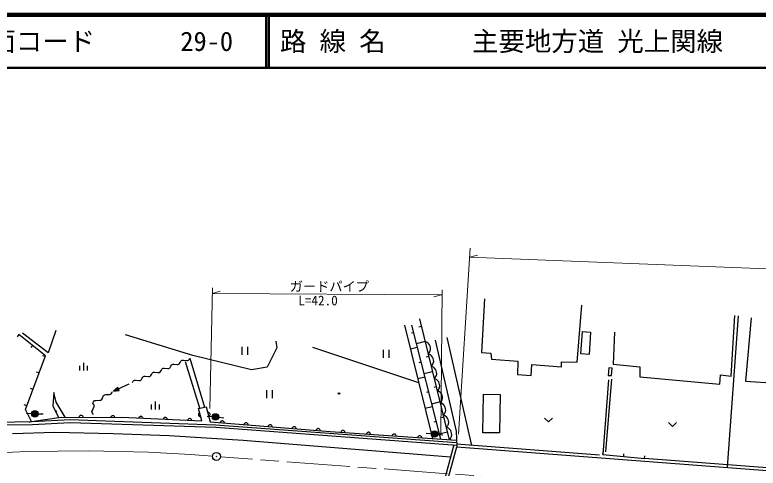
# Model space of a CAD drawing. Units: millimetres, scale not verified. Extents: x 40000 to 680000, y 20000 to 380000.
# Drawn here: x 130204 to 270872, y 294224 to 380000 of the extents above; entities that cross this region are included whole.
import ezdxf
from ezdxf.enums import TextEntityAlignment as Align

# ---------------------------------------------------------------- set-up
doc = ezdxf.new("R2010")
doc.units = ezdxf.units.MM
doc.header["$LTSCALE"] = 1000
doc.linetypes.add('CHAIN', pattern=[18.5, 12, -1.5, 3.5, -1.5])
for name, color, linetype, lineweight in [('M-BGD', 7, 'Continuous', 25), ('M-BMK', 2, 'CHAIN', 13), ('M-BMK-SRVR', 3, 'Continuous', 25), ('M-STR-HTXT', 7, 'Continuous', 13), ('M-STR-STRC', 7, 'Continuous', 25), ('M-TTL', 2, 'Continuous', 140), ('M-TTL-LINE', 7, 'Continuous', 50)]:
    doc.layers.add(name, color=color, linetype=linetype, lineweight=lineweight)
doc.layers.add('M-TTL-TXT', color=7, linetype='Continuous')
doc.styles.add('ＭＳ ゴシック', font='')
doc.styles.get('ＭＳ ゴシック').set_extended_font_data('MS Gothic')

msp = doc.modelspace()

# ---------------------------------------------------------------- linework, layer by layer
at = {"layer": 'M-BGD'}
for p, q in [((219111, 326240), (218522, 316120)), ((236644, 314277), (237484, 325076)), ((206789, 322474), (212428, 299600)), ((265046, 294431), (267185, 323036)), ((265778, 311606), (266464, 323128)), ((269558, 322643), (268485, 310692)), ((203945, 321249), (209246, 299824)), ((205269, 321249), (210759, 299717)), ((207141, 321045), (206627, 320918)), ((130952, 319482), (130642, 319090)), ((135981, 315506), (130952, 319482)), ((136511, 316046), (131669, 319785)), ((137981, 320275), (136511, 316046)), ((163871, 315546), (151123, 319468)), ((205626, 319849), (205249, 319753)), ((237347, 315856), (237634, 320069)), ((237634, 320069), (239172, 319964)), ((239172, 319964), (238885, 315751)), ((243720, 319938), (243446, 313897)), ((179609, 318242), (179756, 316967)), ((207846, 318185), (206156, 317769)), ((208120, 318078), (207852, 318161)), ((208294, 317973), (208120, 318078)), ((208480, 317821), (208294, 317973)), ((209730, 318454), (213751, 301245)), ((211959, 318939), (216606, 298518)), ((133543, 317434), (133233, 317042)), ((173131, 317178), (173131, 315678)), ((174271, 315678), (174271, 317178)), ((179756, 316967), (177942, 313339)), ((206641, 310351), (186602, 317023)), ((199919, 316592), (199919, 315092)), ((201059, 315092), (201059, 316592)), ((206339, 317050), (205064, 316725)), ((208688, 317576), (208480, 317821)), ((208804, 317308), (208688, 317576)), ((208873, 317028), (208804, 317308)), ((208824, 316423), (208895, 316737)), ((208895, 316737), (208873, 317028)), ((132194, 305326), (135981, 315506)), ((135914, 315324), (135445, 315499)), ((175000, 312849), (163871, 315546)), ((208551, 315326), (208051, 315203)), ((208427, 315830), (208625, 316028)), ((208694, 315748), (208427, 315830)), ((208625, 316028), (208731, 316202)), ((208868, 315643), (208694, 315748)), ((208731, 316202), (208824, 316423)), ((209054, 315491), (208868, 315643)), ((209263, 315246), (209054, 315491)), ((209379, 314978), (209263, 315246)), ((218522, 316120), (220287, 316002)), ((220287, 316002), (220405, 314865)), ((238885, 315751), (237347, 315856)), ((143168, 314173), (143168, 312673)), ((159734, 313499), (159851, 313712)), ((159851, 313712), (159997, 313856)), ((159997, 313856), (160102, 313900)), ((160102, 313900), (160306, 313903)), ((160306, 313903), (160915, 313829)), ((160915, 313829), (161119, 313832)), ((161119, 313832), (161224, 313876)), ((161224, 313876), (161370, 314020)), ((161370, 314020), (161487, 314233)), ((161487, 314233), (161609, 314458)), ((161609, 314458), (161763, 314609)), ((161763, 314609), (161874, 314656)), ((161874, 314656), (162089, 314659)), ((162089, 314659), (162729, 314580)), ((165185, 305546), (162529, 314360)), ((162729, 314580), (162944, 314584)), ((162944, 314584), (163055, 314630)), ((163055, 314630), (163209, 314781)), ((163209, 314781), (163331, 315006)), ((163331, 315006), (166107, 305751)), ((207053, 314251), (206665, 314151)), ((209001, 313500), (209200, 313697)), ((209200, 313697), (209305, 313872)), ((209305, 313872), (209399, 314093)), ((209448, 314698), (209379, 314978)), ((209399, 314093), (209470, 314407)), ((209470, 314407), (209448, 314698)), ((220405, 314865), (225387, 314473)), ((225387, 314473), (225308, 311962)), ((227897, 311766), (228014, 313806)), ((228014, 313806), (233663, 313374)), ((233663, 313374), (233663, 314355)), ((233663, 314355), (236644, 314277)), ((243446, 313897), (248466, 313387)), ((134762, 312229), (134294, 312403)), ((142418, 313573), (142418, 312673)), ((143918, 313573), (143918, 312673)), ((156168, 312178), (156321, 312329)), ((156321, 312329), (156432, 312375)), ((156432, 312375), (156647, 312379)), ((156647, 312379), (157288, 312300)), ((157288, 312300), (157503, 312303)), ((157503, 312303), (157614, 312350)), ((157614, 312350), (157767, 312501)), ((157767, 312501), (157890, 312726)), ((157890, 312726), (158012, 312951)), ((158012, 312951), (158166, 313102)), ((158166, 313102), (158277, 313148)), ((158277, 313148), (158492, 313152)), ((158492, 313152), (159132, 313073)), ((159132, 313073), (159348, 313077)), ((159348, 313077), (159458, 313123)), ((159458, 313123), (159612, 313274)), ((159612, 313274), (159734, 313499)), ((177942, 313339), (175000, 312849)), ((209256, 312467), (207611, 312061)), ((209269, 313418), (209001, 313500)), ((209443, 313313), (209269, 313418)), ((209629, 313161), (209443, 313313)), ((209838, 312915), (209629, 313161)), ((209953, 312647), (209838, 312915)), ((210022, 312368), (209953, 312647)), ((210044, 312077), (210022, 312368)), ((242634, 313206), (242506, 311776)), ((243243, 313151), (242634, 313206)), ((243114, 311722), (243243, 313151)), ((248466, 313387), (248466, 311505)), ((154017, 310842), (154170, 310993)), ((154170, 310993), (154293, 311218)), ((154293, 311218), (154409, 311432)), ((154409, 311432), (154555, 311575)), ((154555, 311575), (154660, 311620)), ((154660, 311620), (154865, 311623)), ((154865, 311623), (155473, 311548)), ((155473, 311548), (155678, 311551)), ((155678, 311551), (155783, 311596)), ((155783, 311596), (155929, 311739)), ((155929, 311739), (156045, 311953)), ((156045, 311953), (156168, 312178)), ((207767, 311451), (206452, 311116)), ((209576, 311170), (209774, 311367)), ((209843, 311088), (209576, 311170)), ((209774, 311367), (209880, 311542)), ((210018, 310982), (209843, 311088)), ((209880, 311542), (209974, 311762)), ((209974, 311762), (210044, 312077)), ((210203, 310830), (210018, 310982)), ((225308, 311962), (227897, 311766)), ((242556, 310902), (241497, 296781)), ((243145, 311059), (241968, 297291)), ((242506, 311776), (243114, 311722)), ((248466, 311505), (263621, 310135)), ((263621, 310135), (263719, 311851)), ((263719, 311851), (265778, 311606)), ((151785, 310088), (148892, 308773)), ((149670, 309478), (148892, 308773)), ((149935, 308896), (149670, 309478)), ((152448, 310445), (152571, 310670)), ((152571, 310670), (152725, 310821)), ((152725, 310821), (152835, 310868)), ((152835, 310868), (153051, 310871)), ((153051, 310871), (153691, 310792)), ((153691, 310792), (153906, 310796)), ((153906, 310796), (154017, 310842)), ((209961, 309608), (209474, 309488)), ((210412, 310585), (210203, 310830)), ((210528, 310317), (210412, 310585)), ((210597, 310037), (210528, 310317)), ((210548, 309432), (210619, 309746)), ((210619, 309746), (210597, 310037)), ((268485, 310692), (287254, 309466)), ((133611, 309133), (133142, 309308)), ((137569, 308523), (137368, 306038)), ((138046, 306690), (137569, 308523)), ((147083, 308058), (147191, 308123)), ((147191, 308123), (147414, 308159)), ((147414, 308159), (148091, 308173)), ((148091, 308173), (148315, 308209)), ((148315, 308209), (148423, 308274)), ((148423, 308274), (148560, 308454)), ((148560, 308454), (148653, 308706)), ((148892, 308773), (149935, 308896)), ((149658, 309407), (149001, 308823)), ((149001, 308823), (149873, 308934)), ((149647, 309336), (149110, 308872)), ((149110, 308872), (149812, 308972)), ((149635, 309265), (149220, 308922)), ((149220, 308922), (149751, 309010)), ((149623, 309194), (149329, 308972)), ((149329, 308972), (149690, 309048)), ((149612, 309122), (149475, 309038)), ((149475, 309038), (149628, 309086)), ((149628, 309086), (149612, 309122)), ((149690, 309048), (149623, 309194)), ((149751, 309010), (149635, 309265)), ((149812, 308972), (149647, 309336)), ((149873, 308934), (149658, 309407)), ((177819, 308948), (177819, 307448)), ((178959, 307448), (178959, 308948)), ((208481, 308652), (208080, 308550)), ((210150, 308840), (210349, 309037)), ((210407, 308761), (210150, 308840)), ((210349, 309037), (210454, 309211)), ((210574, 308660), (210407, 308761)), ((210454, 309211), (210548, 309432)), ((210752, 308514), (210574, 308660)), ((210952, 308279), (210752, 308514)), ((211063, 308022), (210952, 308279)), ((218769, 300917), (218865, 308195)), ((218865, 308195), (222027, 308153)), ((222027, 308153), (221931, 300876)), ((139727, 303892), (138046, 306690)), ((144966, 306494), (145064, 306758)), ((145064, 306758), (145207, 306946)), ((145207, 306946), (145321, 307014)), ((145321, 307014), (145555, 307052)), ((145555, 307052), (146264, 307067)), ((146264, 307067), (146498, 307105)), ((146498, 307105), (146611, 307173)), ((146611, 307173), (146754, 307362)), ((146754, 307362), (146852, 307626)), ((146852, 307626), (146946, 307878)), ((146946, 307878), (147083, 308058)), ((156780, 306835), (156780, 305335)), ((210666, 306748), (209067, 306354)), ((210701, 306607), (210891, 306796)), ((210891, 306796), (210992, 306963)), ((210992, 306963), (211082, 307174)), ((211129, 307754), (211063, 308022)), ((211082, 307174), (211150, 307475)), ((211150, 307475), (211129, 307754)), ((132459, 306038), (131991, 306212)), ((133331, 303051), (132194, 305326)), ((137368, 306038), (138481, 303823)), ((144870, 305146), (145176, 305750)), ((145149, 306295), (144971, 306497)), ((145243, 306090), (145149, 306295)), ((145176, 305750), (145250, 305964)), ((145250, 305964), (145243, 306090)), ((156030, 306235), (156030, 305335)), ((157530, 306235), (157530, 305335)), ((164974, 305499), (166420, 305821)), ((165601, 303163), (164974, 305499)), ((166420, 305821), (167183, 303009)), ((209195, 305853), (207840, 305507)), ((210968, 306524), (210701, 306607)), ((211143, 306419), (210968, 306524)), ((211329, 306267), (211143, 306419)), ((211537, 306022), (211329, 306267)), ((211653, 305754), (211537, 306022)), ((211722, 305474), (211653, 305754)), ((211744, 305183), (211722, 305474)), ((133383, 304521), (132383, 304556)), ((133364, 303052), (138986, 303899)), ((134582, 304501), (135582, 304501)), ((137925, 304930), (138187, 305062)), ((138986, 303899), (151750, 303776)), ((142366, 303962), (142333, 303867)), ((142415, 304042), (142366, 303962)), ((142496, 304121), (142415, 304042)), ((142576, 304168), (142496, 304121)), ((142672, 304200), (142576, 304168)), ((142800, 304198), (142672, 304200)), ((142896, 304165), (142800, 304198)), ((142976, 304117), (142896, 304165)), ((143055, 304036), (142976, 304117)), ((143102, 303955), (143055, 304036)), ((143133, 303859), (143102, 303955)), ((144797, 304932), (144870, 305146)), ((144803, 304806), (144797, 304932)), ((144897, 304601), (144803, 304806)), ((145076, 304399), (144897, 304601)), ((148378, 303904), (148345, 303809)), ((148426, 303984), (148378, 303904)), ((148507, 304063), (148426, 303984)), ((148588, 304110), (148507, 304063)), ((148684, 304141), (148588, 304110)), ((148812, 304140), (148684, 304141)), ((148908, 304107), (148812, 304140)), ((148987, 304059), (148908, 304107)), ((149066, 303978), (148987, 304059)), ((149113, 303897), (149066, 303978)), ((149145, 303801), (149113, 303897)), ((153747, 303864), (153695, 303786)), ((153830, 303940), (153747, 303864)), ((153912, 303984), (153830, 303940)), ((154010, 304012), (153912, 303984)), ((154138, 304007), (154010, 304012)), ((154232, 303970), (154138, 304007)), ((154310, 303919), (154232, 303970)), ((154386, 303835), (154310, 303919)), ((164952, 304407), (164946, 304306)), ((164946, 304306), (164979, 304182)), ((164978, 304497), (164952, 304407)), ((165034, 304595), (164978, 304497)), ((164979, 304182), (165035, 304098)), ((165099, 304662), (165034, 304595)), ((165035, 304098), (165102, 304033)), ((165184, 304717), (165099, 304662)), ((165102, 304033), (165200, 303976)), ((165200, 303976), (165290, 303951)), ((165290, 303951), (165391, 303945)), ((167581, 303957), (166582, 304002)), ((166797, 304795), (166696, 304801)), ((166887, 304770), (166797, 304795)), ((166985, 304713), (166887, 304770)), ((166906, 304029), (166990, 304085)), ((167053, 304649), (166985, 304713)), ((166990, 304085), (167055, 304152)), ((167109, 304565), (167053, 304649)), ((167055, 304152), (167111, 304250)), ((167142, 304441), (167109, 304565)), ((167111, 304250), (167136, 304340)), ((167136, 304340), (167142, 304441)), ((168776, 303860), (169769, 303743)), ((211371, 303889), (210898, 303773)), ((211276, 304276), (211474, 304474)), ((211543, 304194), (211276, 304276)), ((211474, 304474), (211579, 304648)), ((211717, 304089), (211543, 304194)), ((211579, 304648), (211673, 304869)), ((211673, 304869), (211744, 305183)), ((211903, 303937), (211717, 304089)), ((212112, 303692), (211903, 303937)), ((119211, 302323), (133518, 302493)), ((119251, 302819), (133472, 303054)), ((133331, 303051), (132884, 302828)), ((133472, 303054), (140723, 303399)), ((133518, 302493), (140673, 302838)), ((140673, 302838), (168243, 301986)), ((140723, 303399), (145646, 303242)), ((145646, 303242), (168179, 302430)), ((151750, 303776), (165601, 303163)), ((153695, 303786), (153659, 303691)), ((154431, 303753), (154386, 303835)), ((154458, 303656), (154431, 303753)), ((158312, 303582), (158276, 303487)), ((158364, 303659), (158312, 303582)), ((158447, 303736), (158364, 303659)), ((158529, 303780), (158447, 303736)), ((158627, 303808), (158529, 303780)), ((158754, 303802), (158627, 303808)), ((158849, 303766), (158754, 303802)), ((158927, 303715), (158849, 303766)), ((159003, 303631), (158927, 303715)), ((159048, 303549), (159003, 303631)), ((159075, 303452), (159048, 303549)), ((162929, 303377), (162893, 303283)), ((162981, 303455), (162929, 303377)), ((163064, 303531), (162981, 303455)), ((163146, 303576), (163064, 303531)), ((163244, 303604), (163146, 303576)), ((163371, 303598), (163244, 303604)), ((163466, 303562), (163371, 303598)), ((163544, 303510), (163466, 303562)), ((163620, 303427), (163544, 303510)), ((163664, 303345), (163620, 303427)), ((163692, 303247), (163664, 303345)), ((167183, 303009), (189875, 301182)), ((169093, 302952), (169053, 302858)), ((169147, 303027), (169093, 302952)), ((169233, 303101), (169147, 303027)), ((169317, 303142), (169233, 303101)), ((169415, 303166), (169317, 303142)), ((169543, 303156), (169415, 303166)), ((169636, 303117), (169543, 303156)), ((169712, 303062), (169636, 303117)), ((169785, 302976), (169712, 303062)), ((169826, 302893), (169785, 302976)), ((169851, 302794), (169826, 302893)), ((173631, 302586), (173592, 302493)), ((173686, 302662), (173631, 302586)), ((173772, 302735), (173686, 302662)), ((173855, 302777), (173772, 302735)), ((173954, 302801), (173855, 302777)), ((174081, 302791), (173954, 302801)), ((174174, 302751), (174081, 302791)), ((174250, 302697), (174174, 302751)), ((174324, 302611), (174250, 302697)), ((174365, 302527), (174324, 302611)), ((174389, 302429), (174365, 302527)), ((178492, 302436), (178394, 302412)), ((178620, 302426), (178492, 302436)), ((209909, 303054), (209496, 302949)), ((212227, 303424), (212112, 303692)), ((212154, 302318), (212248, 302539)), ((212296, 303144), (212227, 303424)), ((212248, 302539), (212319, 302853)), ((212319, 302853), (212296, 303144)), ((230470, 303678), (231220, 302958)), ((231220, 302958), (231970, 303678)), ((253911, 302832), (254661, 302112)), ((254661, 302112), (255411, 302832)), ((168179, 302430), (213807, 299076)), ((168243, 301986), (213820, 298565)), ((178170, 302221), (178130, 302128)), ((178224, 302297), (178170, 302221)), ((178310, 302370), (178224, 302297)), ((178394, 302412), (178310, 302370)), ((178713, 302386), (178620, 302426)), ((178789, 302332), (178713, 302386)), ((178862, 302245), (178789, 302332)), ((178903, 302162), (178862, 302245)), ((178928, 302064), (178903, 302162)), ((182708, 301856), (182669, 301762)), ((182763, 301932), (182708, 301856)), ((182849, 302005), (182763, 301932)), ((182932, 302046), (182849, 302005)), ((183031, 302070), (182932, 302046)), ((183158, 302060), (183031, 302070)), ((183251, 302021), (183158, 302060)), ((183327, 301966), (183251, 302021)), ((183401, 301880), (183327, 301966)), ((183442, 301797), (183401, 301880)), ((183466, 301698), (183442, 301797)), ((187247, 301490), (187207, 301397)), ((187301, 301566), (187247, 301490)), ((187387, 301640), (187301, 301566)), ((187471, 301681), (187387, 301640)), ((187569, 301705), (187471, 301681)), ((187697, 301695), (187569, 301705)), ((187790, 301655), (187697, 301695)), ((187866, 301601), (187790, 301655)), ((187939, 301515), (187866, 301601)), ((187980, 301431), (187939, 301515)), ((188005, 301333), (187980, 301431)), ((189875, 301182), (213795, 299504)), ((191936, 301134), (191898, 301041)), ((191990, 301211), (191936, 301134)), ((192075, 301285), (191990, 301211)), ((192158, 301327), (192075, 301285)), ((192256, 301352), (192158, 301327)), ((192384, 301343), (192256, 301352)), ((192477, 301305), (192384, 301343)), ((192554, 301251), (192477, 301305)), ((192628, 301166), (192554, 301251)), ((192670, 301083), (192628, 301166)), ((192696, 300985), (192670, 301083)), ((212076, 301030), (210522, 300647)), ((211850, 301946), (212049, 302144)), ((212118, 301864), (211850, 301946)), ((212049, 302144), (212154, 302318)), ((212292, 301759), (212118, 301864)), ((212478, 301607), (212292, 301759)), ((212686, 301361), (212478, 301607)), ((212802, 301093), (212686, 301361)), ((212871, 300814), (212802, 301093)), ((213751, 301245), (213827, 298266)), ((196779, 300794), (196740, 300701)), ((196832, 300871), (196779, 300794)), ((196918, 300945), (196832, 300871)), ((197001, 300987), (196918, 300945)), ((197099, 301012), (197001, 300987)), ((197227, 301004), (197099, 301012)), ((197320, 300965), (197227, 301004)), ((197397, 300911), (197320, 300965)), ((197471, 300826), (197397, 300911)), ((197513, 300743), (197471, 300826)), ((197538, 300645), (197513, 300743)), ((201622, 300455), (201583, 300361)), ((201675, 300531), (201622, 300455)), ((201761, 300605), (201675, 300531)), ((201844, 300648), (201761, 300605)), ((201942, 300673), (201844, 300648)), ((202070, 300664), (201942, 300673)), ((202163, 300625), (202070, 300664)), ((202239, 300572), (202163, 300625)), ((202314, 300486), (202239, 300572)), ((202356, 300403), (202314, 300486)), ((202381, 300305), (202356, 300403)), ((206465, 300115), (206426, 300021)), ((206518, 300191), (206465, 300115)), ((206603, 300266), (206518, 300191)), ((206687, 300308), (206603, 300266)), ((206785, 300333), (206687, 300308)), ((206912, 300324), (206785, 300333)), ((207006, 300285), (206912, 300324)), ((207082, 300232), (207006, 300285)), ((207156, 300147), (207082, 300232)), ((207199, 300063), (207156, 300147)), ((207224, 299965), (207199, 300063)), ((209025, 300704), (208026, 300755)), ((210222, 300619), (211217, 300528)), ((212425, 299616), (212623, 299813)), ((212623, 299813), (212729, 299988)), ((212729, 299988), (212822, 300208)), ((212822, 300208), (212893, 300523)), ((212893, 300523), (212871, 300814)), ((221931, 300876), (218769, 300917)), ((213271, 298606), (210032, 286651)), ((210636, 286492), (213846, 298265)), ((240854, 296662), (213815, 298731)), ((213827, 298266), (335796, 288902)), ((241497, 296781), (241545, 297279)), ((245432, 296408), (245479, 296906)), ((241497, 296781), (249366, 296035)), ((249366, 296035), (249413, 296532)), ((320646, 290716), (249366, 296035))]:
    msp.add_line(p, q, dxfattribs=at)
for centre, radius in [((191547, 308345), 150), ((191547, 308345), 90), ((191547, 308345), 30), ((133982, 304501), 600), ((133982, 304501), 528), ((133982, 304501), 456), ((133982, 304501), 384), ((133982, 304501), 312), ((133982, 304501), 240), ((133982, 304501), 168), ((133982, 304501), 96), ((133982, 304501), 24), ((168180, 303930), 600), ((168180, 303930), 528), ((168180, 303930), 456), ((168180, 303930), 384), ((168180, 303930), 312), ((168180, 303930), 240), ((168180, 303930), 168), ((168180, 303930), 96), ((168180, 303930), 24), ((209624, 300673), 600), ((209624, 300673), 528), ((209624, 300673), 456), ((209624, 300673), 384), ((209624, 300673), 312), ((209624, 300673), 240), ((209624, 300673), 168), ((209624, 300673), 96), ((209624, 300673), 24)]:
    msp.add_circle(centre, radius, dxfattribs=at)
at = {"layer": 'M-BMK'}
for p, q in [((120888, 296819), (132475, 297375)), ((132475, 297375), (144218, 297510)), ((144218, 297510), (155525, 297232)), ((155525, 297232), (163469, 296797)), ((163469, 296797), (167611, 296487)), ((267420, 289046), (169107, 296375))]:
    msp.add_line(p, q, dxfattribs=at)
at = {"layer": 'M-BMK-SRVR'}
for radius in [750, 30]:
    msp.add_circle((168359, 296431), radius, dxfattribs=at)
at = {"layer": 'M-STR-HTXT'}
for p, q in [((214184, 300654), (216349, 335862)), ((216218, 334153), (217733, 334513)), ((359821, 328457), (216218, 334153)), ((167089, 305486), (167601, 328339)), ((211072, 327994), (210850, 300654)), ((167580, 327293), (169082, 327705)), ((167580, 327293), (210970, 327044)), ((210970, 327044), (209468, 326633))]:
    msp.add_line(p, q, dxfattribs=at)
at = {"layer": 'M-STR-STRC'}
for p, q in [((137771, 300949), (129767, 300709)), ((148816, 300709), (137771, 300949)), ((159424, 300318), (148816, 300709)), ((173430, 299443), (159424, 300318)), ((212647, 296302), (173430, 299443))]:
    msp.add_line(p, q, dxfattribs=at)
at = {"layer": 'M-TTL'}
msp.add_line((680000, 380000), (40000, 380000), dxfattribs=at)
at = {"layer": 'M-TTL-LINE'}
for p, q in [((177750, 380000), (177750, 370000)), ((178250, 380000), (178250, 370000)), ((40000, 370000), (680000, 370000))]:
    msp.add_line(p, q, dxfattribs=at)

# ---------------------------------------------------------------- texts
at = {"layer": 'M-STR-HTXT', "style": 'ＭＳ ゴシック'}
for s, p in [('ガードパイプ', (182223, 327143)), ('L=42.0', (183834, 324486))]:
    msp.add_text(s, height=1833, dxfattribs=at).set_placement(p, align=Align.BOTTOM_LEFT)
at = {"layer": 'M-TTL-TXT', "style": 'ＭＳ ゴシック'}
for s, p in [('図面コード', (120380, 375000)), ('路 線 名', (180380, 375000)), ('主要地方道 光上関線', (216734, 375000)), ('29-0', (161521, 375000))]:
    msp.add_text(s, height=3666, dxfattribs=at).set_placement(p, align=Align.MIDDLE_LEFT)

doc.saveas('drawing.dxf')
